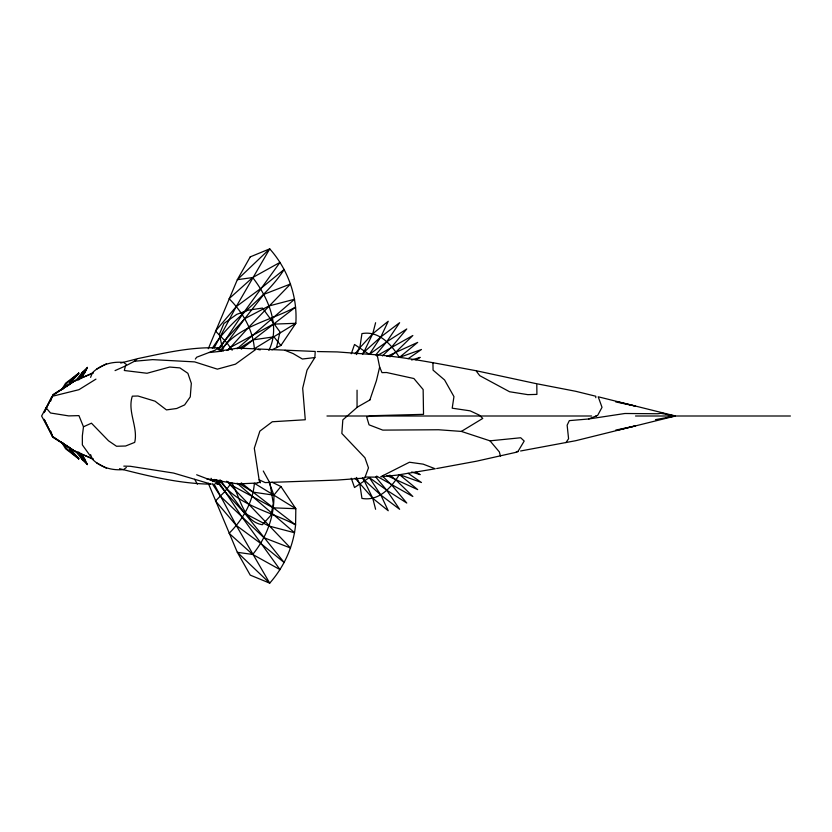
<?xml version="1.0" encoding="UTF-8"?>
<svg xmlns="http://www.w3.org/2000/svg" width="832" height="832" viewBox="0 0 832 832"><rect width="100%" height="100%" fill="white"/><g stroke="black" fill="none" stroke-linecap="round" stroke-linejoin="round"><path stroke-width="1.25" d="M357.053 407.43L357.053 390.187M260.229 482.872L259.126 479.856L254.311 448.24L259.865 431.132L272.303 421.762L305.271 419.754L302.682 388.242L307.039 370.126L314.85 357.562L315.224 351.458L257.816 348.993M46.041 407.774L50.513 412.994L68.702 415.896L78.936 415.626L83.481 426.785L82.347 435.854L82.358 444.902L90.334 456.009M77.553 379.163L75.587 380.806L82.638 371.894L87.402 367.422L81.723 377.676M276.515 347.61L279.989 331.937L262.506 308.048L248.238 310.19L236.777 314.35L223.922 323.513L219.336 334.381L223.163 351.187M120.702 363.022L137.446 358.727L134.493 361.244L125.434 365.976L124.311 370.5L147.014 373.266L169.686 367.047L179.899 367.9L187.876 373.298L191.329 383.334L190.268 396.874L184.621 404.914L176.686 408.502L166.462 409.906L155.054 401.19L137.998 396.011L132.319 396.167C127.182 411.538 138.268 427.107 134.711 442.374L125.611 446.014L116.511 446.254L108.534 440.814L91.447 423.186L83.481 426.785M375.606 322.722L372.757 333.705L362.887 354.068M50.825 400.868L51.906 397.457M351.27 353.766L354.526 344.479L369.346 354.411L386.672 341.838L406.765 328.962L391.758 346.913L382.439 355.919M259.126 479.856L265.2 482.591L337.272 480.074L364.718 478.046L368.482 467.865L364.926 457.756L341.848 433.462L342.826 419.879L357.448 407.077L369.866 399.974L376.428 380.65L379.652 367.068L377.166 354.869C410.436 357.781 443.186 364.697 475.987 370.698L479.721 375.648L509.569 391.747L527.821 394.649L536.91 394.399L536.796 383.76L575.65 391.279L595.785 396.23L595.785 397.696M268.871 350.386C280.925 326.3 267.977 297.201 252.689 277.555L237.328 279.687L208.281 348.754M90.594 377.364L92.373 372.83C100.537 364.541 112.268 361.265 123.656 362.461L126.36 364.52M356.522 354.567L359.83 347.755L372.757 333.705L388.232 321.256L380.879 336.887L369.346 354.411M87.402 367.422L84.458 373.422L82.493 375.066M214.022 348.088L236.226 306.613L269.714 248.862C287.737 269.038 297.627 296.223 295.828 323.294L280.914 345.488L271.908 349.846M80.704 378.716L84.885 371.259L82.638 371.894L78.603 380.037L84.885 371.259M61.558 389.823L65.582 383.23L78.77 373.162L68.879 384.935M66.799 386.703L72.353 379.933M408.096 473.283L421.46 482.518L399.37 474.562C391.394 487.521 378.83 501.519 361.941 498.399L359.83 484.245L356.522 477.433M218.972 349.534L242.237 314.642L280.01 262.382L252.689 277.555L229.091 298.688C242.559 312.114 252.876 329.441 254.374 348.712L295.828 323.294L273.291 324.147L230.412 347.37L227.063 350.501M212.306 348.275C231.327 317.897 264.805 299.874 284.19 269.433L260.614 288.631L236.226 306.613L215.488 331.032L226.876 342.753L232.159 350.22M63.201 388.991L66.862 383.23L78.77 373.162L76.388 375.721M517.65 451.994L524.191 441.054L520.707 437.757L490.006 440.835L461.365 431.413L438.568 429.759L382.782 430.113L369.054 424.83L366.683 416.988L371.218 415.74L423.53 414.346L423.145 389.542L413.889 378.529L386.537 372.507L382.002 372.632L379.704 367.182M565.937 442.603L568.578 438.745L567.143 425.204L569.327 420.628L588.64 418.985L624.936 413.494L657.956 413.743L662.958 413.026M221.125 350.823L244.754 318.656L263.879 294.341L290.534 283.993L249.018 326.914L227.999 350.137M195.343 359.07L196.664 357.23L215.342 350.095L217.911 347.89L221.749 351.187L209.425 352.529M355.108 353.87L359.83 347.755L361.941 333.601C378.83 330.481 391.394 344.479 399.37 357.438L421.46 349.482L408.096 358.717M369.564 400.15L369.99 399.61M220.927 350.199C238.711 325.686 270.41 320.83 295.589 307.112L241.29 349.138M217.724 349.357L224.869 340.434L244.754 318.656L268.902 305.989L294.58 299.25L237.058 348.826M271.918 482.165L280.914 486.512L273.884 495.165C274.435 516.693 266.271 537.888 252.689 554.445L237.328 552.313L208.281 483.246M375.71 354.994L386.672 341.838L399.63 322.702L380.879 336.887L362.253 353.735M70.034 382.377L78.77 373.162L76.201 375.357M70.897 379.933L73.455 377.738M215.457 483.652L217.911 484.11L221.749 480.813L209.425 479.471M399.37 357.438L417.685 342.399L386.942 356.418M389.865 356.886L395.907 352.061L412.838 335.514L376.615 355.898M382.439 476.081L391.758 485.087L406.765 503.038L386.672 490.162L369.346 477.589L354.526 487.521L351.27 478.234M126.36 467.48L123.656 469.539C112.268 470.735 100.537 467.459 92.373 459.17L90.594 454.636M52.77 395.314L74.734 380.848L93.08 372.83M54.236 394.212L74.734 380.848L93.08 373.142M52.77 394.763L63.232 388.138M66.373 386.152L74.734 380.848M461.365 431.413L482.768 418.413L479.294 415.116L470.122 410.842L452.202 408.19L453.95 396.614L444.579 379.964L433.066 370.146L432.942 362.804M239.886 348.036L253.001 339.882L273.884 336.835L280.914 345.488M95.95 379.122L78.926 389.698L51.99 396.375L44.148 412.62L52.27 396.323L41.6 416L52.77 436.686L74.734 451.152L93.08 459.17M415.854 359.84L420.17 357.375L411.653 359.986M106.517 363.709L96.574 369.221M115.055 370.604L125.434 365.976M588.64 418.985L597.667 415.355L602.025 407.337L598.198 396.781L675.428 416L575.65 440.721L520.603 450.986M596.773 415.709L595.785 416.104M618.218 430.05L635.513 425.89L615.742 430.102M516.329 452.254L476.414 461.219L436.686 468.541M138.268 358.509C164.445 353.049 191.027 346.736 217.911 347.89M257.889 482.591L260.239 482.123M655.47 419.661L675.428 416L660.868 413.327M516.329 451.703L518.045 451.412M217.911 351.374L237.858 348.078L256.485 348.93L235.477 364.166L217.36 369.148L194.626 361.889L152.641 359.632L134.493 361.244M314.85 357.562L302.38 359.018L293.249 353.642L284.981 350.303M377 477.152L365.175 477.027M257.816 483.007L237.858 483.922L206.679 478.878M326.966 416L591.573 416M635.513 416L790.4 416M317.314 351.551L337.272 351.926L377 354.848M123.802 466.128L130.218 466.274L173.555 473.054L211.151 484.172C180.18 483.725 149.51 476.372 119.558 468.686M476.414 370.781L535.922 383.594M257.889 349.409L260.239 349.877M615.742 401.908L635.513 406.11L618.218 401.95M81.723 454.324L84.458 458.578L84.885 460.741L78.603 451.963L82.638 460.106L87.402 464.578L84.885 460.741L82.638 460.106L75.587 451.194L77.553 452.837M411.653 472.014L420.17 474.625L415.854 472.16M214.386 479.461L217.911 480.626M196.664 474.77L215.342 481.905L217.911 484.11M66.373 445.848L74.734 451.152L93.08 458.858M386.942 475.582L417.685 489.601L399.37 474.562M96.574 462.779L106.517 468.291M376.615 476.102L412.838 496.486L395.907 479.939L389.865 475.114M239.886 483.964L253.001 492.118L295.589 524.888C293.394 546.426 284.066 566.946 269.714 583.138L250.245 575.13L237.328 552.313L269.714 583.138L236.226 525.387L214.032 483.922M44.138 419.349L52.77 437.237L63.232 443.862M74.734 451.152L52.77 436.686L44.221 419.453M241.29 482.862L253.001 492.118L273.884 495.165L295.828 508.706L295.589 524.888C269.786 511.004 237.286 505.825 219.648 480.21M82.493 456.934L84.458 458.578L87.402 464.578M70.897 452.067L73.455 454.262M76.201 456.643L78.77 458.838L68.879 447.065M237.058 483.174L294.58 532.75L268.902 526.011L244.754 513.344L224.869 491.566L215.436 479.783M226.71 481.177L290.534 548.007L263.879 537.659L220.49 496.319L212.285 483.683M362.253 478.265L380.879 495.113L399.63 509.298L386.672 490.162L375.71 477.006M76.388 456.279L78.77 458.838L65.582 448.77L61.558 442.177M70.034 449.623L78.77 458.838L66.862 448.77L63.201 443.009M227.968 481.822L230.412 484.63L273.291 507.853L295.828 508.706L280.914 486.512M72.353 452.067L66.799 445.297M490.006 440.835L499.335 451.911L500.458 456.04M355.108 478.13L372.757 498.295L388.232 510.744L380.879 495.113L369.346 477.589M220.293 480.012L244.754 513.344L284.19 562.567L260.614 543.369L236.226 525.387L215.488 500.968L224.869 491.566L231.66 482.602C240.136 496.777 243.194 521.706 262.382 524.732L271.003 515.143L273.302 503.433L269.859 482.903L263.276 471.016M362.887 477.932L372.757 498.295L375.606 509.278M218.005 480.969L242.237 517.358L280.01 569.618L252.689 554.445L229.091 533.312C242.559 519.886 252.876 502.559 254.374 483.288L273.884 495.165L269.183 482.466M80.704 453.284L84.885 460.741M194.688 479.305L197.392 484.193M211.089 478.286L212.857 481.666M50.887 431.34L52.77 437.237M250.245 256.87L237.328 279.687L269.714 248.862L250.245 256.87M383.406 475.405L380.838 476.757L396.958 475.134L435.25 468.79L423.155 464.142L409.448 462.238L383.406 475.405"/></g></svg>
